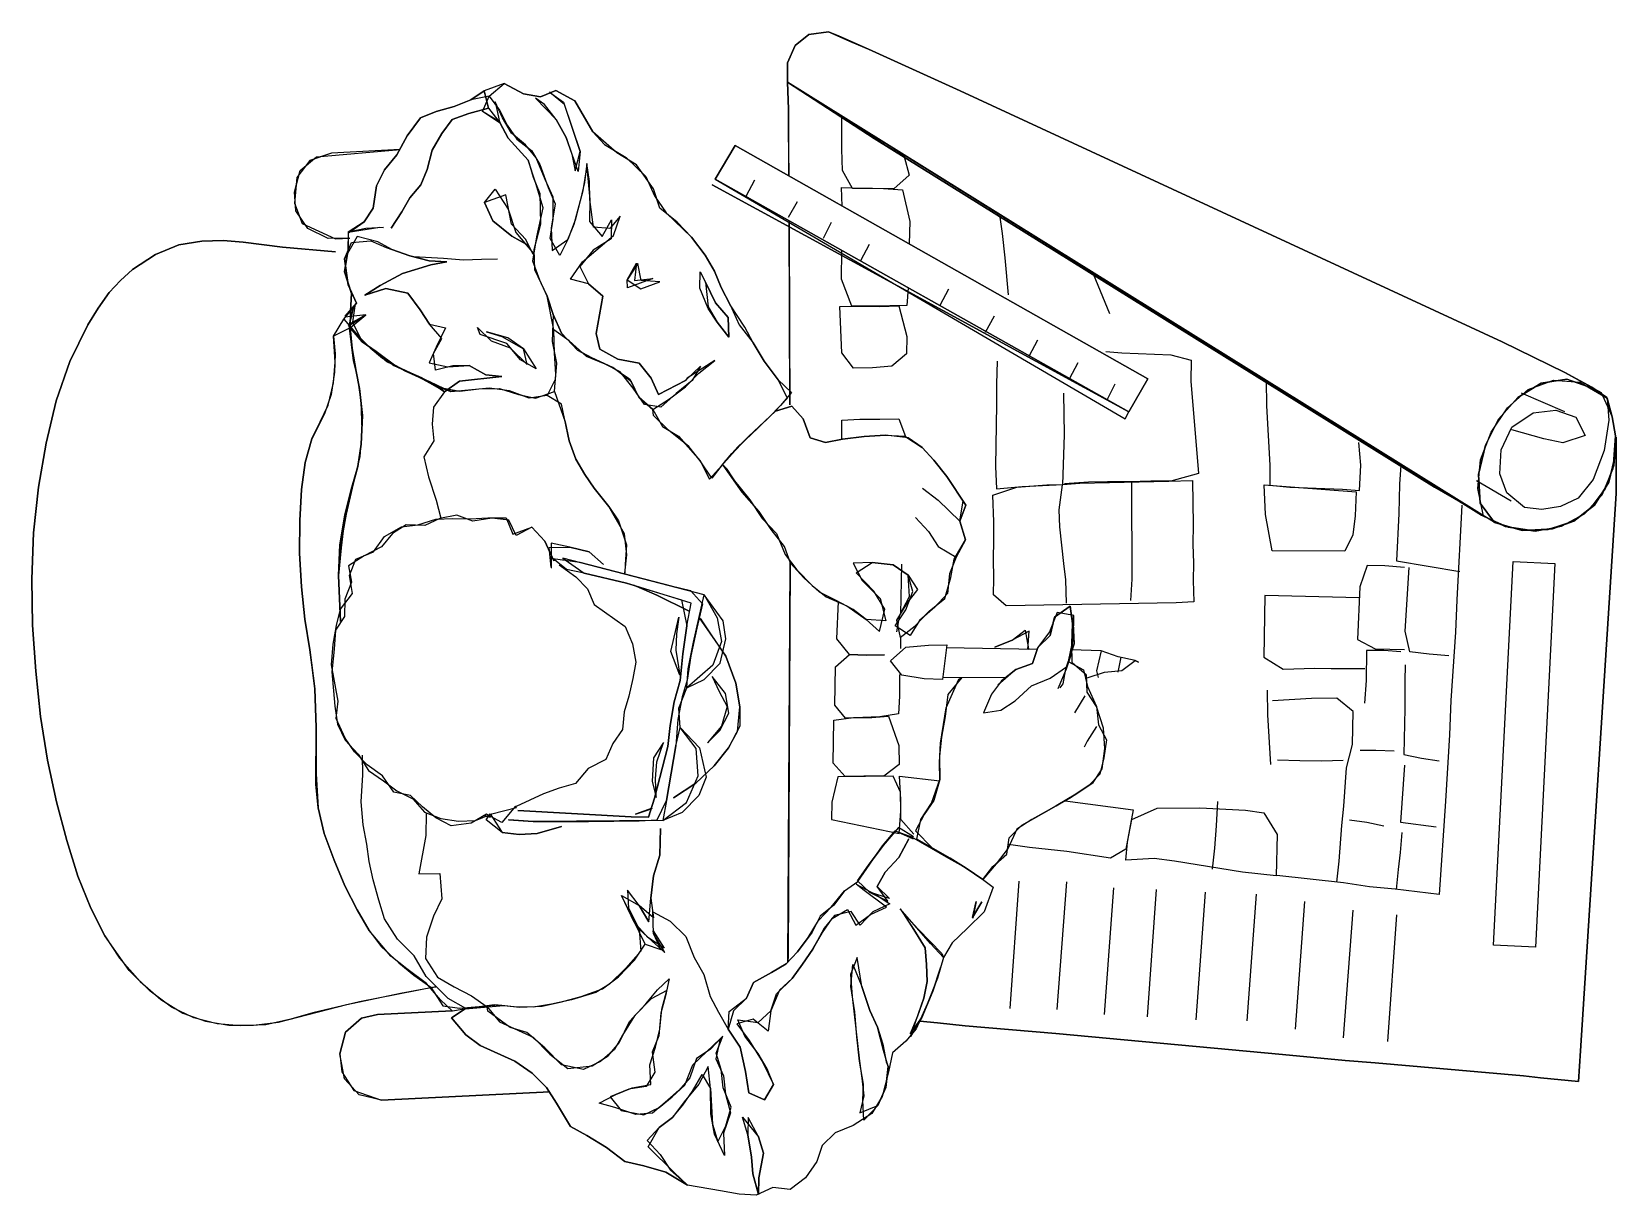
# Model space of a CAD drawing. Header units: metres. Extents: x 1905 to 1922.2, y 1773.7 to 1790.9.
# Drawn here: x 1907.102 to 1908.087, y 1774.151 to 1774.874 of the extents above; entities that cross this region are included whole.
import ezdxf

# ---------------------------------------------------------------- set-up
doc = ezdxf.new("R2010")
doc.units = ezdxf.units.M

# ---------------------------------------------------------------- blocks, each defined once
blk = doc.blocks.new('man_top_6')
for points in [[(-0.05942, 0.40205), (-0.04488, 0.39556), (-0.03464, 0.39127), (0.02232, 0.36539), (0.35934, 0.20932), (0.39827, 0.19019), (0.42082, 0.17794), (0.42765, 0.16264), (0.42959, 0.15099), (0.42997, 0.1404), (0.42555, 0.12219), (0.41672, 0.10783), (0.40378, 0.09801), (0.38789, 0.09264), (0.37166, 0.09221), (0.35442, 0.09703), (-0.08501, 0.37065), (-0.08482, 0.3826), (-0.08024, 0.39353), (-0.07175, 0.4004), (-0.05942, 0.40205), (-0.07175, 0.4004), (-0.08024, 0.39353), (-0.08482, 0.3826), (-0.08501, 0.37065), (0.34632, 0.10163), (0.3629, 0.09428), (0.37983, 0.0916), (0.39603, 0.09484), (0.41045, 0.10244), (0.42143, 0.11429), (0.4283, 0.13067), (0.42959, 0.15099), (0.42765, 0.16264), (0.42435, 0.17485), (0.41497, 0.18119), (0.39827, 0.19019), (0.35934, 0.20932), (0.02232, 0.36539), (-0.03464, 0.39127), (-0.05327, 0.39948)], [(-0.3366, 0.19923), (-0.3242, 0.19243), (-0.3124, 0.18708), (-0.30205, 0.18114), (-0.28862, 0.17872), (-0.27677, 0.18018), (-0.26385, 0.18038), (-0.25216, 0.17668), (-0.24154, 0.17424), (-0.22972, 0.17852), (-0.22893, 0.18902), (-0.22982, 0.20223), (-0.23013, 0.2168), (-0.23419, 0.23776), (-0.23883, 0.24773), (-0.24311, 0.25956), (-0.2408, 0.27464), (-0.23686, 0.29265), (-0.24136, 0.30777), (-0.24614, 0.32221), (-0.25849, 0.33582), (-0.26343, 0.34511), (-0.27437, 0.3525), (-0.27037, 0.36206), (-0.28182, 0.35963), (-0.29199, 0.35547), (-0.30324, 0.35256), (-0.31292, 0.3486), (-0.32129, 0.33725), (-0.3278, 0.32554), (-0.33531, 0.31625), (-0.34028, 0.30629), (-0.3425, 0.29238), (-0.34807, 0.28388), (-0.35793, 0.27758), (-0.35804, 0.26679), (-0.36026, 0.25288), (-0.35587, 0.2394), (-0.35646, 0.22842), (-0.35677, 0.21811), (-0.34921, 0.20933), (-0.34052, 0.20328), (-0.34921, 0.20933), (-0.35677, 0.21811), (-0.35646, 0.22842), (-0.35587, 0.2394), (-0.36026, 0.25288), (-0.35804, 0.26679), (-0.35773, 0.2771), (-0.34807, 0.28388), (-0.3425, 0.29238), (-0.34028, 0.30629), (-0.33531, 0.31625), (-0.3278, 0.32554), (-0.32129, 0.33725), (-0.31292, 0.3486), (-0.30324, 0.35256), (-0.29199, 0.35547), (-0.28182, 0.35963), (-0.27341, 0.36534), (-0.2707, 0.35457), (-0.26343, 0.34511), (-0.25849, 0.33582), (-0.24614, 0.32221), (-0.24295, 0.31165), (-0.23878, 0.30148), (-0.23834, 0.28243), (-0.24258, 0.26656), (-0.24209, 0.25432), (-0.23419, 0.23776), (-0.23059, 0.22623), (-0.23114, 0.2096), (-0.22841, 0.19602), (-0.22939, 0.186), (-0.23437, 0.17605), (-0.24553, 0.17431), (-0.25762, 0.17897), (-0.27017, 0.18062), (-0.29406, 0.17819), (-0.30674, 0.18431), (-0.33395, 0.19692)], [(-0.33589, 0.28038), (-0.34697, 0.27981), (-0.35793, 0.27758), (-0.34807, 0.28388), (-0.3425, 0.29238), (-0.34028, 0.30629), (-0.33531, 0.31625), (-0.3278, 0.32554), (-0.32129, 0.33725), (-0.31292, 0.3486), (-0.30324, 0.35256), (-0.29199, 0.35547), (-0.28182, 0.35963), (-0.27341, 0.36534), (-0.2707, 0.35457), (-0.28292, 0.35127), (-0.29328, 0.34759), (-0.29982, 0.33869), (-0.30576, 0.32834), (-0.30878, 0.31636), (-0.31278, 0.30681), (-0.31971, 0.29888), (-0.3246, 0.29009), (-0.33122, 0.28003), (-0.3246, 0.29009), (-0.31971, 0.29888), (-0.31278, 0.30681), (-0.30878, 0.31636), (-0.30576, 0.32834), (-0.29982, 0.33869), (-0.29328, 0.34759), (-0.28292, 0.35127), (-0.2707, 0.35457), (-0.27341, 0.36534), (-0.28182, 0.35963), (-0.29199, 0.35547), (-0.30324, 0.35256), (-0.31292, 0.3486), (-0.32129, 0.33725), (-0.3278, 0.32554), (-0.33531, 0.31625), (-0.34028, 0.30629), (-0.3425, 0.29238), (-0.34807, 0.28388), (-0.35793, 0.27758), (-0.33822, 0.28056)], [(-0.1686, 0.16735), (-0.16259, 0.1568), (-0.15272, 0.15066), (-0.13909, 0.13532), (-0.13336, 0.12409), (-0.12595, 0.13222), (-0.1195, 0.13995), (-0.11111, 0.14847), (-0.1033, 0.15563), (-0.09289, 0.16611), (-0.08498, 0.17444), (-0.09071, 0.18566), (-0.09946, 0.19735), (-0.10635, 0.20867), (-0.11148, 0.21844), (-0.12053, 0.23227), (-0.12606, 0.24301), (-0.13023, 0.25318), (-0.13604, 0.26324), (-0.14459, 0.27444), (-0.15351, 0.2838), (-0.16436, 0.29236), (-0.16815, 0.30438), (-0.17877, 0.31926), (-0.19088, 0.32674), (-0.20585, 0.33984), (-0.21709, 0.35899), (-0.2288, 0.3655), (-0.23849, 0.36154), (-0.2489, 0.3635), (-0.2611, 0.36981), (-0.27341, 0.36534), (-0.2707, 0.35457), (-0.26343, 0.34511), (-0.25849, 0.33582), (-0.24614, 0.32221), (-0.24295, 0.31165), (-0.23878, 0.30148), (-0.23834, 0.28243), (-0.24258, 0.26656), (-0.24209, 0.25432), (-0.23419, 0.23776), (-0.23059, 0.22623), (-0.22535, 0.2148), (-0.21535, 0.20419), (-0.20657, 0.19931), (-0.1934, 0.19339), (-0.18314, 0.18628), (-0.17741, 0.17505), (-0.1686, 0.16735), (-0.17741, 0.17505), (-0.18186, 0.18454), (-0.1934, 0.19339), (-0.20657, 0.19931), (-0.21535, 0.20419), (-0.22535, 0.2148), (-0.23059, 0.22623), (-0.23419, 0.23776), (-0.23883, 0.24773), (-0.24311, 0.25956), (-0.2408, 0.27464), (-0.23686, 0.29265), (-0.24136, 0.30777), (-0.24614, 0.32221), (-0.25849, 0.33582), (-0.26343, 0.34511), (-0.27437, 0.3525), (-0.27037, 0.36206), (-0.2611, 0.36981), (-0.2489, 0.3635), (-0.23849, 0.36154), (-0.2288, 0.3655), (-0.21709, 0.35899), (-0.20585, 0.33984), (-0.1987, 0.33202), (-0.18522, 0.32397), (-0.17298, 0.31202), (-0.16754, 0.30011), (-0.16036, 0.28948), (-0.14459, 0.27444), (-0.13604, 0.26324), (-0.13023, 0.25318), (-0.12606, 0.24301), (-0.12053, 0.23227), (-0.1149, 0.21987), (-0.10635, 0.20867), (-0.09946, 0.19735), (-0.09071, 0.18566), (-0.08239, 0.17776), (-0.08932, 0.16983), (-0.09645, 0.16239), (-0.10658, 0.15259), (-0.11565, 0.14435), (-0.12335, 0.13555), (-0.13191, 0.12469), (-0.13909, 0.13532), (-0.14616, 0.1443), (-0.15878, 0.15441), (-0.16818, 0.16356)], [(-0.24159, 0.36083), (-0.22875, 0.34743), (-0.22254, 0.3364), (-0.21886, 0.32603), (-0.21683, 0.31555), (-0.21382, 0.32753), (-0.22358, 0.3569), (-0.23288, 0.3644), (-0.22418, 0.35835), (-0.21382, 0.32753), (-0.21498, 0.31518), (-0.22254, 0.3364), (-0.22875, 0.34743), (-0.23602, 0.35689)], [(-0.08411, 0.31245), (-0.08439, 0.35394), (-0.08501, 0.37065), (-0.03109, 0.33561), (0.31712, 0.11908), (0.33489, 0.10883), (0.34632, 0.10163), (0.36105, 0.09465), (0.37613, 0.09235), (0.39051, 0.09314), (0.40378, 0.09801), (0.4145, 0.10636), (0.42335, 0.1179), (0.42867, 0.13252), (0.42999, 0.15002), (0.42867, 0.13252), (0.42335, 0.1179), (0.4145, 0.10636), (0.40378, 0.09801), (0.39051, 0.09314), (0.37613, 0.09235), (0.36105, 0.09465), (0.34632, 0.10163), (0.33489, 0.10883), (0.31712, 0.11908), (-0.03109, 0.33561), (-0.08501, 0.37065), (-0.08439, 0.35394), (-0.08419, 0.32858)], [(-0.14824, 0.1853), (-0.13889, 0.19422), (-0.14426, 0.18523), (-0.15401, 0.17728), (-0.16356, 0.16885), (-0.17378, 0.17032), (-0.18076, 0.18047), (-0.18891, 0.1907), (-0.19818, 0.19539), (-0.20978, 0.20025), (-0.22055, 0.20998), (-0.23013, 0.2168), (-0.23419, 0.23776), (-0.23883, 0.24773), (-0.24311, 0.25956), (-0.2408, 0.27464), (-0.23686, 0.29265), (-0.24136, 0.30777), (-0.24614, 0.32221), (-0.25849, 0.33582), (-0.26383, 0.34608), (-0.27437, 0.3525), (-0.27037, 0.36206), (-0.26398, 0.35336), (-0.25905, 0.34407), (-0.25314, 0.33518), (-0.24405, 0.32816), (-0.23883, 0.31955), (-0.23356, 0.30531), (-0.2294, 0.29514), (-0.23171, 0.28006), (-0.23111, 0.26616), (-0.22145, 0.27295), (-0.21744, 0.2825), (-0.21188, 0.30344), (-0.20966, 0.31736), (-0.20785, 0.29774), (-0.20793, 0.28414), (-0.20018, 0.27487), (-0.19424, 0.28522), (-0.19443, 0.27326), (-0.20575, 0.26637), (-0.21402, 0.2562), (-0.20849, 0.24545), (-0.19969, 0.23775), (-0.20377, 0.21459), (-0.20146, 0.20479), (-0.19043, 0.19856), (-0.177, 0.19614), (-0.16973, 0.18668), (-0.16508, 0.17671), (-0.14824, 0.1853), (-0.16508, 0.17671), (-0.16973, 0.18668), (-0.177, 0.19614), (-0.19043, 0.19856), (-0.20146, 0.20479), (-0.20377, 0.21459), (-0.19969, 0.23775), (-0.20849, 0.24545), (-0.21979, 0.24818), (-0.21239, 0.25912), (-0.19309, 0.27551), (-0.18891, 0.2874), (-0.19536, 0.27967), (-0.20538, 0.28066), (-0.20785, 0.29774), (-0.20794, 0.30901), (-0.20968, 0.32018), (-0.21104, 0.30831), (-0.21348, 0.2977), (-0.21678, 0.28504), (-0.22145, 0.27295), (-0.22642, 0.263), (-0.23243, 0.27354), (-0.23059, 0.28561), (-0.2305, 0.29921), (-0.23555, 0.31015), (-0.2411, 0.32371), (-0.24777, 0.33173), (-0.25638, 0.33894), (-0.262, 0.34852), (-0.26665, 0.35849), (-0.26383, 0.34608), (-0.25849, 0.33582), (-0.24614, 0.32221), (-0.24295, 0.31165), (-0.23878, 0.30148), (-0.23834, 0.28243), (-0.24258, 0.26656), (-0.24209, 0.25432), (-0.23419, 0.23776), (-0.23059, 0.22623), (-0.22535, 0.2148), (-0.21535, 0.20419), (-0.20657, 0.19931), (-0.1934, 0.19339), (-0.18314, 0.18628), (-0.17741, 0.17505), (-0.1686, 0.16735), (-0.15826, 0.17385), (-0.14831, 0.18131), (-0.13992, 0.18983), (-0.13017, 0.19779), (-0.14718, 0.18686)], [(-0.35693, 0.27375), (-0.37043, 0.27359), (-0.38312, 0.27971), (-0.39049, 0.29083), (-0.39127, 0.30238), (-0.38768, 0.31573), (-0.37765, 0.32436), (-0.32565, 0.32876), (-0.36833, 0.32648), (-0.38181, 0.32209), (-0.38988, 0.31143), (-0.39131, 0.29558), (-0.38664, 0.28279), (-0.36577, 0.27324)], [(0.13912, 0.18645), (0.12723, 0.16575), (-0.12991, 0.31042), (-0.11754, 0.33132), (0.13912, 0.18645), (-0.11754, 0.33132), (-0.12991, 0.31042), (0.12723, 0.16575)], [(0.12723, 0.16575), (-0.13183, 0.30681), (0.12723, 0.16575), (-0.12991, 0.31042), (0.12503, 0.16146)], [(-0.24304, 0.26354), (-0.24749, 0.27303), (-0.25641, 0.28238), (-0.25996, 0.30072), (-0.27324, 0.29585), (-0.26799, 0.28443), (-0.25626, 0.2751), (-0.24591, 0.26915), (-0.25626, 0.2751), (-0.26799, 0.28443), (-0.27324, 0.29585), (-0.2665, 0.30427), (-0.25853, 0.2917), (-0.25375, 0.27725), (-0.24276, 0.26422)], [(-0.08349, 0.17025), (-0.0839, 0.28454), (-0.08376, 0.21565)], [(-0.30357, -0.19145), (-0.35096, -0.20079), (-0.37986, -0.20754), (-0.39354, -0.21144), (-0.40906, -0.21497), (-0.4246, -0.21567), (-0.43928, -0.21433), (-0.45379, -0.21066), (-0.46784, -0.20397), (-0.48095, -0.19407), (-0.49407, -0.18135), (-0.50911, -0.1598), (-0.5179, -0.14247), (-0.52603, -0.12261), (-0.53282, -0.10051), (-0.53923, -0.07656), (-0.54479, -0.05056), (-0.54909, -0.02348), (-0.55213, 0.00468), (-0.55421, 0.03323), (-0.55463, 0.0619), (-0.55341, 0.09068), (-0.55033, 0.11908), (-0.5457, 0.14642), (-0.53949, 0.17271), (-0.53085, 0.19718), (-0.51976, 0.21981), (-0.51333, 0.23036), (-0.50651, 0.23994), (-0.49938, 0.24738), (-0.49205, 0.25434), (-0.47774, 0.26359), (-0.46321, 0.26954), (-0.44894, 0.27199), (-0.43554, 0.27239), (-0.42318, 0.27122), (-0.39877, 0.26821), (-0.3659, 0.26527), (-0.39877, 0.26821), (-0.42318, 0.27122), (-0.43554, 0.27239), (-0.44894, 0.27199), (-0.46321, 0.26954), (-0.47774, 0.26359), (-0.49205, 0.25434), (-0.49938, 0.24738), (-0.50651, 0.23994), (-0.51333, 0.23036), (-0.51976, 0.21981), (-0.53085, 0.19718), (-0.53949, 0.17271), (-0.5457, 0.14642), (-0.55033, 0.11908), (-0.55341, 0.09068), (-0.55463, 0.0619), (-0.55421, 0.03323), (-0.55213, 0.00468), (-0.54909, -0.02348), (-0.54479, -0.05056), (-0.53923, -0.07656), (-0.53282, -0.10051), (-0.52603, -0.12261), (-0.5179, -0.14247), (-0.50911, -0.1598), (-0.50006, -0.17362), (-0.48731, -0.18819), (-0.4743, -0.19926), (-0.46062, -0.2078), (-0.44668, -0.21284), (-0.43209, -0.21535), (-0.41683, -0.21532), (-0.4012, -0.21344), (-0.35882, -0.20231), (-0.32544, -0.19544), (-0.30759, -0.19209)], [(-0.3606, 0.22333), (-0.35387, 0.23174), (-0.35534, 0.22153), (-0.34921, 0.20933), (-0.34052, 0.20328), (-0.32966, 0.19472), (-0.30674, 0.18431), (-0.29804, 0.17826), (-0.28886, 0.18484), (-0.26235, 0.18778), (-0.27237, 0.18877), (-0.28272, 0.19471), (-0.29283, 0.19453), (-0.30359, 0.19182), (-0.30494, 0.20201), (-0.29977, 0.21148), (-0.30732, 0.22026), (-0.31322, 0.22916), (-0.32089, 0.23959), (-0.33452, 0.24249), (-0.3475, 0.23831), (-0.33813, 0.24441), (-0.32419, 0.25181), (-0.30665, 0.25729), (-0.29665, 0.25912), (-0.30764, 0.25972), (-0.31962, 0.26273), (-0.33082, 0.26662), (-0.33961, 0.27151), (-0.35227, 0.27481), (-0.36013, 0.26085), (-0.35805, 0.24473), (-0.35281, 0.23331), (-0.35974, 0.22538), (-0.35281, 0.23331), (-0.35805, 0.24473), (-0.36013, 0.26085), (-0.35584, 0.27109), (-0.34379, 0.27206), (-0.33424, 0.26805), (-0.31962, 0.26273), (-0.30764, 0.25972), (-0.29665, 0.25912), (-0.30665, 0.25729), (-0.32419, 0.25181), (-0.33813, 0.24441), (-0.3475, 0.23831), (-0.33452, 0.24249), (-0.32089, 0.23959), (-0.31322, 0.22916), (-0.30732, 0.22026), (-0.29739, 0.21811), (-0.30322, 0.20611), (-0.30771, 0.19635), (-0.29593, 0.19382), (-0.28272, 0.19471), (-0.27237, 0.18877), (-0.26235, 0.18778), (-0.28886, 0.18484), (-0.29804, 0.17826), (-0.30674, 0.18431), (-0.32966, 0.19472), (-0.34052, 0.20328), (-0.34921, 0.20933), (-0.35677, 0.21811), (-0.34702, 0.22606), (-0.36003, 0.2247)], [(-0.18461, 0.24788), (-0.17611, 0.24231), (-0.16429, 0.24659), (-0.17595, 0.24746), (-0.17798, 0.25794), (-0.18461, 0.24788), (-0.17866, 0.25823), (-0.17994, 0.24753), (-0.16858, 0.24879), (-0.18428, 0.24293)], [(-0.13591, 0.24633), (-0.13423, 0.23118), (-0.12861, 0.22161), (-0.12134, 0.21214), (-0.12183, 0.22438), (-0.12958, 0.23365), (-0.13591, 0.24633), (-0.12958, 0.23365), (-0.12183, 0.22438), (-0.12134, 0.21214), (-0.12861, 0.22161), (-0.13432, 0.23002), (-0.13947, 0.24261), (-0.13917, 0.25291)], [(-0.35736, 0.21957), (-0.35492, 0.23018), (-0.35736, 0.21957), (-0.34702, 0.22606), (-0.35805, 0.21985)], [(-0.18591, 0.06554), (-0.18478, 0.07703), (-0.18615, 0.09004), (-0.19591, 0.10697), (-0.20514, 0.11846), (-0.21084, 0.12687), (-0.21646, 0.13645), (-0.22053, 0.14778), (-0.22538, 0.17068), (-0.23437, 0.17605), (-0.24553, 0.17431), (-0.25762, 0.17897), (-0.27017, 0.18062), (-0.29406, 0.17819), (-0.30634, 0.18334), (-0.31718, 0.18908), (-0.32829, 0.19415), (-0.34052, 0.20328), (-0.34921, 0.20933), (-0.35677, 0.21811), (-0.36703, 0.21278), (-0.36597, 0.20191), (-0.36636, 0.19044), (-0.36858, 0.17652), (-0.37276, 0.16463), (-0.38051, 0.14902), (-0.38466, 0.13431), (-0.38686, 0.11758), (-0.38807, 0.09842), (-0.38819, 0.07801), (-0.38696, 0.05703), (-0.38495, 0.03693), (-0.38168, 0.01791), (-0.38495, 0.03693), (-0.38696, 0.05703), (-0.38819, 0.07801), (-0.38807, 0.09842), (-0.38686, 0.11758), (-0.38466, 0.13431), (-0.38051, 0.14902), (-0.37525, 0.15966), (-0.37047, 0.17009), (-0.36709, 0.18392), (-0.36612, 0.19676), (-0.36703, 0.21278), (-0.3606, 0.22333), (-0.35197, 0.21329), (-0.34433, 0.20568), (-0.3366, 0.19923), (-0.32264, 0.19137), (-0.3122, 0.1866), (-0.30117, 0.18037), (-0.28862, 0.17872), (-0.27677, 0.18018), (-0.26385, 0.18038), (-0.25216, 0.17668), (-0.24154, 0.17424), (-0.22972, 0.17852), (-0.22316, 0.15972), (-0.22053, 0.14778), (-0.21646, 0.13645), (-0.21084, 0.12687), (-0.20514, 0.11846), (-0.19591, 0.10697), (-0.19001, 0.09808), (-0.18503, 0.08315), (-0.18571, 0.071)], [(-0.35736, 0.21957), (-0.3554, 0.2051), (-0.35295, 0.19084), (-0.35092, 0.18036), (-0.34914, 0.16356), (-0.34977, 0.14577), (-0.35199, 0.13185), (-0.35492, 0.12104), (-0.35914, 0.10235), (-0.3611, 0.09194), (-0.36237, 0.08124), (-0.36388, 0.06422), (-0.36279, 0.03552), (-0.36388, 0.06422), (-0.36237, 0.08124), (-0.3611, 0.09194), (-0.35914, 0.10235), (-0.35698, 0.11228), (-0.35058, 0.13809), (-0.34935, 0.15442), (-0.34989, 0.1723), (-0.35185, 0.18676), (-0.35456, 0.19753), (-0.35736, 0.21957)], [(-0.27766, 0.21827), (-0.26914, 0.20988), (-0.25725, 0.2057), (-0.24677, 0.19529), (-0.24908, 0.20509), (-0.25866, 0.21191), (-0.272, 0.21549), (-0.26236, 0.21266), (-0.24908, 0.20509), (-0.24111, 0.19252), (-0.25078, 0.19817), (-0.25941, 0.20821), (-0.27588, 0.21391)], [(0.42454, 0.17437), (0.42765, 0.16264), (0.42959, 0.15099), (0.42997, 0.1404), (0.42555, 0.12219), (0.41672, 0.10783), (0.40378, 0.09801), (0.38789, 0.09264), (0.37166, 0.09221), (0.35442, 0.09703), (0.34548, 0.1092), (0.34446, 0.12688), (0.34888, 0.14509), (0.35691, 0.16139), (0.36895, 0.1748), (0.38346, 0.18356), (0.39938, 0.18612), (0.41585, 0.18042), (0.42454, 0.17437), (0.41585, 0.18042), (0.39938, 0.18612), (0.38346, 0.18356), (0.36895, 0.1748), (0.35691, 0.16139), (0.34888, 0.14509), (0.34446, 0.12688), (0.34548, 0.1092), (0.35442, 0.09703), (0.37166, 0.09221), (0.38789, 0.09264), (0.40378, 0.09801), (0.41672, 0.10783), (0.42555, 0.12219), (0.42997, 0.1404), (0.42959, 0.15099), (0.42765, 0.16264), (0.42435, 0.17485)], [(-0.12498, 0.13262), (-0.11859, 0.12392), (-0.10828, 0.11118), (-0.10071, 0.09958), (-0.09179, 0.09022), (-0.08643, 0.07715), (-0.07917, 0.06768), (-0.06957, 0.05804), (-0.06095, 0.05082), (-0.04799, 0.04539), (-0.03596, 0.03674), (-0.02784, 0.02932), (-0.02445, 0.04315), (-0.03134, 0.05446), (-0.04222, 0.06584), (-0.03236, 0.07214), (-0.01933, 0.07069), (-0.00995, 0.06435), (-0.00404, 0.05546), (-0.01078, 0.04705), (-0.0172, 0.0365), (-0.01498, 0.02554), (-0.00551, 0.0328), (0.00316, 0.04201), (0.01291, 0.04996), (0.01669, 0.06282), (0.01874, 0.0744), (0.02574, 0.08631), (0.02215, 0.09785), (0.02595, 0.10789), (0.01415, 0.12567), (0.006, 0.13591), (-0.00116, 0.14372), (-0.00986, 0.14978), (-0.02406, 0.15131), (-0.03727, 0.15043), (-0.05076, 0.14886), (-0.06124, 0.14683), (-0.07089, 0.14967), (-0.07516, 0.16149), (-0.08232, 0.16931), (-0.0924, 0.16631), (-0.10909, 0.15043), (-0.11747, 0.14191), (-0.12441, 0.13398), (-0.11747, 0.14191), (-0.10909, 0.15043), (-0.0924, 0.16631), (-0.08232, 0.16931), (-0.07516, 0.16149), (-0.07089, 0.14967), (-0.06124, 0.14683), (-0.05076, 0.14886), (-0.03727, 0.15043), (-0.02406, 0.15131), (-0.01191, 0.15063), (-0.00116, 0.14372), (0.006, 0.13591), (0.01415, 0.12567), (0.02595, 0.10789), (0.02215, 0.09785), (0.02574, 0.08631), (0.01999, 0.07548), (0.0157, 0.06524), (0.01454, 0.05289), (0.00664, 0.04456), (-0.00292, 0.03613), (-0.00877, 0.02695), (-0.01795, 0.0328), (-0.01133, 0.04286), (-0.00695, 0.05427), (-0.00995, 0.06435), (-0.01933, 0.07069), (-0.03236, 0.07214), (-0.04412, 0.07185), (-0.03859, 0.06111), (-0.02723, 0.04993), (-0.02381, 0.03606), (-0.03596, 0.03674), (-0.04418, 0.04299), (-0.05501, 0.04873), (-0.06496, 0.0537), (-0.07485, 0.06266), (-0.08309, 0.07173), (-0.08677, 0.0821), (-0.09511, 0.09282), (-0.10249, 0.10394), (-0.11308, 0.116), (-0.12234, 0.13031)], [(0.42999, 0.15002), (0.43017, 0.11504), (0.40789, -0.23111), (0.40669, -0.25027), (0.38315, -0.24803), (0.37245, -0.24675), (0.28035, -0.23865), (0.26168, -0.23725), (0.22278, -0.23338), (0.08176, -0.22043), (0.02555, -0.21573), (0.00833, -0.21373), (-0.00262, -0.21275), (0.00833, -0.21373), (0.02555, -0.21573), (0.08176, -0.22043), (0.22278, -0.23338), (0.26168, -0.23725), (0.28035, -0.23865), (0.37245, -0.24675), (0.38315, -0.24803), (0.40669, -0.25027), (0.40789, -0.23111), (0.43017, 0.11504), (0.42999, 0.15002)], [(-0.25403, -0.07912), (-0.26255, -0.08939), (-0.27201, -0.08422), (-0.28159, -0.08983), (-0.29392, -0.09149), (-0.30339, -0.08632), (-0.3118, -0.07958), (-0.31924, -0.07245), (-0.32966, -0.07049), (-0.33664, -0.06035), (-0.34622, -0.05352), (-0.35406, -0.04542), (-0.35976, -0.03701), (-0.3654, -0.02462), (-0.36413, -0.01392), (-0.3683, 0.00869), (-0.36733, 0.02153), (-0.36529, 0.03311), (-0.36265, 0.04323), (-0.35534, 0.05301), (-0.35708, 0.06417), (-0.35327, 0.07421), (-0.34214, 0.07877), (-0.33531, 0.08835), (-0.32477, 0.09437), (-0.31458, 0.09571), (-0.30352, 0.09911), (-0.29293, 0.09948), (-0.28215, 0.09938), (-0.27107, 0.09995), (-0.2598, 0.10004), (-0.25564, 0.08987), (-0.24381, 0.09415), (-0.23578, 0.08556), (-0.23014, 0.07317), (-0.23578, 0.08556), (-0.24381, 0.09415), (-0.25359, 0.08901), (-0.25804, 0.0985), (-0.26874, 0.09978), (-0.28038, 0.09784), (-0.29042, 0.10164), (-0.3009, 0.09961), (-0.31039, 0.09516), (-0.32186, 0.09556), (-0.33047, 0.09034), (-0.3372, 0.08192), (-0.34795, 0.0764), (-0.35781, 0.0701), (-0.35598, 0.0601), (-0.36007, 0.04938), (-0.36018, 0.03859), (-0.36575, 0.03009), (-0.36662, 0.01842), (-0.36816, 0.00422), (-0.36624, -0.01705), (-0.3645, -0.02821), (-0.35985, -0.03818), (-0.35181, -0.04677), (-0.34531, -0.05711), (-0.33593, -0.06345), (-0.32772, -0.0697), (-0.31777, -0.07467), (-0.31041, -0.08297), (-0.30037, -0.08678), (-0.28947, -0.08854), (-0.27888, -0.08816), (-0.26871, -0.084), (-0.25339, -0.07999)], [(-0.23185, 0.06907), (-0.23302, 0.0816), (-0.2201, 0.0818), (-0.20812, 0.07879), (-0.19931, 0.07108), (-0.20812, 0.07879), (-0.2201, 0.0818), (-0.23188, 0.08433), (-0.23185, 0.06907)], [(-0.2583, -0.08759), (-0.24302, -0.08875), (-0.22611, -0.08861), (-0.20852, -0.08876), (-0.17703, -0.08831), (-0.16596, -0.08773), (-0.16013, -0.07573), (-0.15428, -0.04167), (-0.15155, -0.03038), (-0.15253, -0.01834), (-0.14758, -0.00556), (-0.1467, 0.0061), (-0.14333, 0.02275), (-0.13667, 0.05206), (-0.22461, 0.07486), (-0.21122, 0.06564), (-0.18493, 0.05944), (-0.15074, 0.04912), (-0.1475, 0.03292), (-0.14998, 0.0155), (-0.15169, -0.00103), (-0.15528, -0.01437), (-0.15779, -0.02897), (-0.15923, -0.042), (-0.16753, -0.07424), (-0.17122, -0.08593), (-0.18201, -0.08582), (-0.2526, -0.08192), (-0.18201, -0.08582), (-0.17122, -0.08593), (-0.16753, -0.07424), (-0.15923, -0.042), (-0.15779, -0.02897), (-0.15528, -0.01437), (-0.15169, -0.00103), (-0.14998, 0.0155), (-0.1475, 0.03292), (-0.14479, 0.04703), (-0.18493, 0.05944), (-0.21122, 0.06564), (-0.22232, 0.06789), (-0.23073, 0.07462), (-0.214, 0.07242), (-0.15713, 0.05782), (-0.14515, 0.05481), (-0.13779, 0.04651), (-0.14127, 0.03151), (-0.14492, 0.01419), (-0.14722, -0.0009), (-0.15035, -0.01122), (-0.15305, -0.02534), (-0.15428, -0.04167), (-0.16013, -0.07573), (-0.16246, -0.088), (-0.24302, -0.08875), (-0.25819, -0.0876)], [(-0.23185, 0.06907), (-0.23146, 0.06904)], [(-0.08464, -0.17596), (-0.08328, 0.072), (-0.08452, -0.17202)], [(-0.18036, 0.0581), (-0.16602, 0.05192), (-0.14611, 0.04197), (-0.16602, 0.05192), (-0.17626, 0.05621)], [(0.03638, -0.12478), (0.04263, -0.11657), (0.05141, -0.10901), (0.05289, -0.0988), (0.0605, -0.09115), (0.08208, -0.07893), (0.09436, -0.07164), (0.10499, -0.06446), (0.11056, -0.05596), (0.11221, -0.04341), (0.11152, -0.03068), (0.10714, -0.01721), (0.10123, -0.00832), (0.10086, 0.00227), (0.09205, 0.00998), (0.09176, 0.02173), (0.09224, 0.03437), (0.0907, 0.04505), (0.08103, 0.03826), (0.07831, 0.02697), (0.07069, 0.01933), (0.06737, 0.00948), (0.057, 0.00581), (0.04802, -0.00126), (0.057, 0.00581), (0.06737, 0.00948), (0.07069, 0.01933), (0.07831, 0.02697), (0.08103, 0.03826), (0.0907, 0.04505), (0.09224, 0.03437), (0.09176, 0.02173), (0.08952, 0.01064), (0.09899, 0.00546), (0.1015, -0.00482), (0.10714, -0.01721), (0.10839, -0.02857), (0.11333, -0.03786), (0.11177, -0.04924), (0.10913, -0.05937), (0.102, -0.06682), (0.0904, -0.07439), (0.06689, -0.08741), (0.05751, -0.09351), (0.05216, -0.10531), (0.04486, -0.11509), (0.03638, -0.12478)], [(-0.13989, 0.03776), (-0.12334, 0.01397), (-0.11708, -0.00269), (-0.11444, -0.01744), (-0.11463, -0.0294), (-0.12152, -0.04296), (-0.13057, -0.05402), (-0.14195, -0.0649), (-0.15577, -0.07395), (-0.14195, -0.0649), (-0.13057, -0.05402), (-0.12152, -0.04296), (-0.11606, -0.03281), (-0.11444, -0.01744), (-0.11708, -0.00269), (-0.12334, 0.01397), (-0.1383, 0.03669)], [(0.06455, 0.01827), (0.06536, 0.02959), (0.05462, 0.02406), (0.04396, 0.01969), (0.05462, 0.02406), (0.06283, 0.03024), (0.06477, 0.0186)], [(-0.38168, 0.01791), (-0.37857, -0.00626), (-0.3778, -0.03026), (-0.37785, -0.05912), (-0.37662, -0.08011), (-0.37289, -0.09611), (-0.36663, -0.11278), (-0.36009, -0.12876), (-0.35229, -0.14366), (-0.3448, -0.15643), (-0.33734, -0.16638), (-0.32637, -0.17659), (-0.31708, -0.1841), (-0.30662, -0.19169), (-0.29904, -0.20329), (-0.28883, -0.20476), (-0.26426, -0.20262), (-0.25122, -0.20407), (-0.23733, -0.20347), (-0.2254, -0.20085), (-0.21318, -0.19754), (-0.1999, -0.19267), (-0.18996, -0.18521), (-0.18003, -0.17492), (-0.1734, -0.16486), (-0.18803, -0.13466), (-0.177, -0.14089), (-0.17118, -0.15095), (-0.16984, -0.13626), (-0.16811, -0.12254), (-0.16433, -0.10968), (-0.16378, -0.09306), (-0.16433, -0.10968), (-0.16811, -0.12254), (-0.16984, -0.13626), (-0.16819, -0.14859), (-0.177, -0.14089), (-0.18427, -0.13142), (-0.18369, -0.14249), (-0.17717, -0.15566), (-0.17609, -0.16935), (-0.18533, -0.17992), (-0.19546, -0.18972), (-0.20407, -0.19494), (-0.21919, -0.19944), (-0.23161, -0.20226), (-0.24277, -0.204), (-0.25472, -0.20381), (-0.26707, -0.20264), (-0.28105, -0.20441), (-0.29319, -0.20655), (-0.30063, -0.19942), (-0.30926, -0.18938), (-0.32148, -0.18024), (-0.33146, -0.17245), (-0.3448, -0.15643), (-0.35229, -0.14366), (-0.36009, -0.12876), (-0.36663, -0.11278), (-0.37289, -0.09611), (-0.37662, -0.08011), (-0.3781, -0.06544), (-0.3778, -0.03026), (-0.37857, -0.00626), (-0.38003, 0.00558)], [(0.13111, 0.01126), (0.13315, 0.0104)], [(0.02333, 0.00087), (0.01475, -0.00979), (0.01302, -0.02351), (0.01089, -0.03626), (0.00952, -0.04813), (0.00984, -0.0627), (0.00605, -0.07556), (0, -0.08426), (-0.00546, -0.09441), (0.00522, -0.1053), (0.01625, -0.11153), (0.02612, -0.11767), (0.03638, -0.12478), (0.02612, -0.11767), (0.01625, -0.11153), (-0.00444, -0.09965), (-0.00211, -0.08738), (0.00451, -0.07732), (0.00984, -0.0627), (0.00946, -0.05211), (0.01014, -0.03996), (0.01365, -0.01816), (0.02158, -0.00021)], [(-0.2733, -0.08516), (-0.26957, -0.08604)], [(-0.2698, -0.08391), (-0.2623, -0.09551), (-0.2516, -0.09678), (-0.24053, -0.09621), (-0.2254, -0.09171), (-0.24053, -0.09621), (-0.2516, -0.09678), (-0.2623, -0.09551), (-0.27228, -0.08772)], [(-0.16907, -0.08052), (-0.1793, -0.08415), (-0.17136, -0.08146)], [(-0.04222, -0.12755), (-0.02982, -0.13435), (-0.02132, -0.13992), (-0.03178, -0.14477), (-0.03968, -0.15309), (-0.04538, -0.14468), (-0.05566, -0.1472), (-0.06211, -0.15492), (-0.0692, -0.168), (-0.07554, -0.17738), (-0.08207, -0.18628), (-0.08989, -0.19344), (-0.09532, -0.20641), (-0.09697, -0.21896), (-0.10626, -0.21145), (-0.11635, -0.21445), (-0.10868, -0.22488), (-0.10031, -0.23842), (-0.09359, -0.25207), (-0.09925, -0.26174), (-0.109, -0.25725), (-0.11105, -0.24395), (-0.11438, -0.22891), (-0.12176, -0.2178), (-0.12117, -0.20681), (-0.11045, -0.19846), (-0.10596, -0.18871), (-0.09493, -0.1825), (-0.08584, -0.17708), (-0.07871, -0.16964), (-0.07217, -0.16074), (-0.06575, -0.15019), (-0.05784, -0.14187), (-0.04957, -0.13169), (-0.05611, -0.14059), (-0.0646, -0.14746), (-0.06958, -0.15741), (-0.07871, -0.16964), (-0.08584, -0.17708), (-0.09493, -0.1825), (-0.10596, -0.18871), (-0.11045, -0.19846), (-0.11855, -0.2063), (-0.12176, -0.2178), (-0.11438, -0.22891), (-0.11105, -0.24395), (-0.109, -0.25725), (-0.09925, -0.26174), (-0.09359, -0.25207), (-0.09756, -0.24238), (-0.10318, -0.23281), (-0.11152, -0.22209), (-0.11569, -0.21192), (-0.10314, -0.21357), (-0.09532, -0.20641), (-0.09171, -0.19588), (-0.08207, -0.18628), (-0.07554, -0.17738), (-0.0692, -0.168), (-0.06326, -0.15765), (-0.0572, -0.14896), (-0.04763, -0.14334), (-0.0425, -0.15311), (-0.03332, -0.14653), (-0.02334, -0.14188), (-0.03801, -0.13092)], [(-0.16832, -0.15656), (-0.16162, -0.16739), (-0.17169, -0.16077), (-0.18012, -0.15121), (-0.18803, -0.13466), (-0.177, -0.14089), (-0.17118, -0.15095), (-0.177, -0.14089), (-0.18427, -0.13142), (-0.18369, -0.14249), (-0.17717, -0.15566), (-0.16905, -0.16308), (-0.16112, -0.17001), (-0.16821, -0.15821)], [(0.01209, -0.17318), (0.00405, -0.16459), (-0.01498, -0.14298), (-0.00632, -0.15583), (0.00057, -0.16715), (0.00143, -0.17754), (0.00181, -0.18813), (-0.00015, -0.19855), (-0.00404, -0.20975), (-0.00862, -0.22067), (-0.00151, -0.21041), (0.00536, -0.19403), (0.01048, -0.17893), (0.00536, -0.19403), (-0.00151, -0.21041), (-0.00851, -0.22233), (-0.00015, -0.19855), (0.00181, -0.18813), (0.00143, -0.17754), (0.00057, -0.16715), (-0.00632, -0.15583), (-0.01262, -0.14597), (-0.0035, -0.15581), (0.0111, -0.17076)], [(0.03016, -0.14825), (0.03581, -0.13858), (0.03016, -0.14825), (0.03231, -0.13832), (0.03036, -0.14874)], [(-0.02235, -0.241), (-0.02535, -0.23092), (-0.02896, -0.21656), (-0.03381, -0.20611), (-0.03879, -0.19118), (-0.04165, -0.17313), (-0.04575, -0.18385), (-0.04466, -0.19754), (-0.04016, -0.23755), (-0.03862, -0.24822), (-0.03756, -0.2591), (-0.04, -0.26971), (-0.02886, -0.26515), (-0.0238, -0.25403), (-0.02235, -0.241), (-0.0238, -0.25403), (-0.02886, -0.26515), (-0.03753, -0.27436), (-0.03802, -0.26212), (-0.03772, -0.25181), (-0.04016, -0.23755), (-0.04184, -0.2224), (-0.04303, -0.20705), (-0.04559, -0.19114), (-0.04434, -0.17762), (-0.03879, -0.19118), (-0.03381, -0.20611), (-0.02896, -0.21656), (-0.02577, -0.22713), (-0.02354, -0.23809)], [(-0.27163, -0.20394), (-0.26388, -0.21321), (-0.24301, -0.22276), (-0.23252, -0.23317), (-0.22147, -0.24222), (-0.20632, -0.24054), (-0.19646, -0.23424), (-0.18953, -0.22631), (-0.18312, -0.21295), (-0.17291, -0.20198), (-0.16569, -0.19337), (-0.15836, -0.18641), (-0.1608, -0.19702), (-0.16373, -0.20783), (-0.16478, -0.22184), (-0.16907, -0.23208), (-0.16742, -0.2444), (-0.17279, -0.25339), (-0.18346, -0.25493), (-0.19509, -0.25969), (-0.18822, -0.26819), (-0.1741, -0.27089), (-0.16462, -0.26644), (-0.1566, -0.25977), (-0.14879, -0.25261), (-0.14384, -0.23984), (-0.12667, -0.22376), (-0.12948, -0.23623), (-0.12464, -0.24668), (-0.12338, -0.25804), (-0.12027, -0.26978), (-0.12474, -0.28235), (-0.12414, -0.29624), (-0.13018, -0.28288), (-0.13251, -0.27027), (-0.13274, -0.25452), (-0.1343, -0.24103), (-0.14005, -0.25186), (-0.14909, -0.26292), (-0.1564, -0.27269), (-0.16461, -0.27888), (-0.17203, -0.28701), (-0.16399, -0.29559), (-0.15769, -0.30545), (-0.14712, -0.3147), (-0.1606, -0.30664), (-0.17414, -0.30257), (-0.18592, -0.30005), (-0.19746, -0.2912), (-0.20957, -0.28372), (-0.21972, -0.27826), (-0.22849, -0.26375), (-0.23479, -0.25389), (-0.24351, -0.24502), (-0.25445, -0.23762), (-0.27601, -0.22779), (-0.2849, -0.22125), (-0.29373, -0.21073), (-0.28533, -0.20503), (-0.27163, -0.20394), (-0.28533, -0.20503), (-0.29373, -0.21073), (-0.2849, -0.22125), (-0.27601, -0.22779), (-0.25445, -0.23762), (-0.24351, -0.24502), (-0.23479, -0.25389), (-0.22849, -0.26375), (-0.21972, -0.27826), (-0.20957, -0.28372), (-0.19746, -0.2912), (-0.18592, -0.30005), (-0.17414, -0.30257), (-0.1606, -0.30664), (-0.14712, -0.3147), (-0.15545, -0.3068), (-0.17161, -0.29079), (-0.16461, -0.27888), (-0.1564, -0.27269), (-0.14995, -0.26496), (-0.1439, -0.25627), (-0.13796, -0.24592), (-0.13274, -0.25452), (-0.13159, -0.27667), (-0.12819, -0.28772), (-0.12322, -0.27777), (-0.12001, -0.26628), (-0.12497, -0.25417), (-0.12622, -0.24281), (-0.12922, -0.23273), (-0.12513, -0.222), (-0.13303, -0.23033), (-0.14144, -0.23603), (-0.14562, -0.24792), (-0.15255, -0.25585), (-0.16085, -0.26321), (-0.16886, -0.26988), (-0.17925, -0.27074), (-0.19231, -0.26647), (-0.20196, -0.26363), (-0.1917, -0.2583), (-0.18153, -0.25414), (-0.16988, -0.2522), (-0.17037, -0.23996), (-0.16696, -0.22895), (-0.16423, -0.21765), (-0.16307, -0.2053), (-0.15986, -0.19381), (-0.16963, -0.19894), (-0.18004, -0.20942), (-0.18752, -0.22153), (-0.19241, -0.23032), (-0.20119, -0.23787), (-0.21165, -0.24272), (-0.22528, -0.23982), (-0.23576, -0.22941), (-0.24701, -0.21988), (-0.25734, -0.21675), (-0.27112, -0.20656)], [(-0.23266, -0.25666), (-0.33725, -0.26191), (-0.35108, -0.25852), (-0.36019, -0.24868), (-0.36323, -0.23296), (-0.35965, -0.21962), (-0.34961, -0.21099), (-0.33982, -0.20867), (-0.29339, -0.20634), (-0.33982, -0.20867), (-0.34961, -0.21099), (-0.35965, -0.21962), (-0.36323, -0.23296), (-0.36198, -0.24432), (-0.3544, -0.25592), (-0.33725, -0.26191)], [(-0.10295, -0.32037), (-0.10265, -0.31006), (-0.09986, -0.29478), (-0.10285, -0.2847), (-0.10946, -0.2727), (-0.10957, -0.28349), (-0.10732, -0.29727), (-0.10646, -0.30766), (-0.10295, -0.32037), (-0.10646, -0.30766), (-0.10732, -0.29727), (-0.10957, -0.28349), (-0.11296, -0.27244), (-0.10285, -0.2847), (-0.09986, -0.29478), (-0.10265, -0.31006)]]:
    blk.add_lwpolyline(points, close=True)
for points in [[(-0.05121, 0.34886), (-0.02367, 0.3313), (-0.01244, 0.32459), (-0.00933, 0.31285), (-0.01888, 0.30442), (-0.032, 0.3047), (-0.04444, 0.3047), (-0.05065, 0.31573), (-0.05105, 0.32913), (-0.05121, 0.34886)], [(-0.10532, 0.30975), (-0.11078, 0.29959)], [(-0.07887, 0.29626), (-0.08453, 0.28659)], [(-0.05087, 0.29369), (-0.05144, 0.30522), (-0.03881, 0.30474), (-0.0252, 0.30466), (-0.01353, 0.30378), (-0.0089, 0.28419), (-0.00935, 0.27025)], [(0.04715, 0.28678), (0.0485, 0.27658), (0.05017, 0.26144), (0.05221, 0.23852)], [(-0.05778, 0.2834), (-0.06275, 0.27345)], [(-0.01, 0.24296), (-0.01072, 0.23199), (-0.02131, 0.23161), (-0.04502, 0.23151), (-0.05127, 0.24818), (-0.05112, 0.2661)], [(-0.03415, 0.26989), (-0.03961, 0.25974)], [(-0.26508, 0.26074), (-0.27519, 0.26056), (-0.28626, 0.25999), (-0.29861, 0.26115), (-0.31732, 0.26209)], [(0.10506, 0.25168), (0.11518, 0.22698)], [(-0.01302, 0.24466), (-0.01305, 0.2446)], [(0.01515, 0.24201), (0.00969, 0.23186)], [(-0.0523, 0.23136), (-0.03938, 0.23156), (-0.02743, 0.23136), (-0.01567, 0.23165), (-0.01075, 0.21274), (-0.01086, 0.20196), (-0.02013, 0.1942), (-0.03217, 0.19323), (-0.04393, 0.19294), (-0.0512, 0.20241), (-0.0523, 0.23136)], [(-0.29804, 0.17826), (-0.30674, 0.18431), (-0.32966, 0.19472), (-0.34052, 0.20328), (-0.34921, 0.20933), (-0.35677, 0.21811), (-0.3554, 0.2051), (-0.35295, 0.19084), (-0.35092, 0.18036), (-0.34914, 0.16356), (-0.34977, 0.14577), (-0.35199, 0.13185), (-0.35577, 0.119), (-0.36011, 0.10195), (-0.36316, 0.08317), (-0.36388, 0.06422), (-0.36279, 0.03552), (-0.36388, 0.06422), (-0.36316, 0.08317), (-0.36011, 0.10195), (-0.35577, 0.119), (-0.35199, 0.13185), (-0.34977, 0.14577), (-0.34914, 0.16356), (-0.35092, 0.18036), (-0.35295, 0.19084), (-0.3554, 0.2051), (-0.35736, 0.21957), (-0.34921, 0.20933), (-0.34052, 0.20328), (-0.32966, 0.19472), (-0.30674, 0.18431), (-0.29804, 0.17826), (-0.30486, 0.16868), (-0.30565, 0.15818), (-0.30479, 0.14778), (-0.31093, 0.13792), (-0.30811, 0.1255), (-0.30333, 0.11106), (-0.30033, 0.09972)], [(0.04347, 0.22533), (0.03801, 0.21518)], [(0.07051, 0.21039), (0.06505, 0.20024)], [(0.04535, 0.19726), (0.04498, 0.18297), (0.04498, 0.17053), (0.04442, 0.13185), (0.04502, 0.11795), (0.06084, 0.11935), (0.0863, 0.12072), (0.08721, 0.15163), (0.08681, 0.17748)], [(0.11294, 0.20344), (0.12295, 0.20245), (0.15338, 0.20134), (0.16604, 0.19804), (0.16576, 0.18492), (0.1706, 0.12752), (0.15334, 0.12272), (0.1409, 0.12271), (0.12749, 0.12231), (0.11388, 0.1224), (0.10213, 0.12211), (0.08726, 0.12111)], [(0.0955, 0.1963), (0.09004, 0.18615)], [(0.11845, 0.18308), (0.11347, 0.17312)], [(0.2125, 0.18539), (0.21272, 0.16965), (0.21487, 0.13264), (0.21487, 0.1202), (0.22722, 0.11904), (0.25999, 0.11775), (0.27049, 0.11696), (0.27143, 0.13261), (0.27015, 0.14679)], [(0.34768, 0.10106), (0.34404, 0.11823), (0.34584, 0.13593), (0.35231, 0.15328), (0.36259, 0.16823), (0.37542, 0.17971), (0.39112, 0.18557), (0.40746, 0.18434), (0.42454, 0.17437), (0.42563, 0.16068), (0.42257, 0.1419), (0.41582, 0.12386), (0.40648, 0.11213), (0.39554, 0.10708), (0.3839, 0.10514), (0.3732, 0.10641), (0.36214, 0.11546), (0.35787, 0.12728), (0.35852, 0.14225), (0.36521, 0.1563), (0.37855, 0.16516), (0.39253, 0.16692), (0.40511, 0.16245), (0.41083, 0.15123), (0.39688, 0.14664), (0.3851, 0.14917), (0.36532, 0.15465)], [(0.39808, 0.1658), (0.37126, 0.17744)], [(-0.0512, 0.14877), (-0.05105, 0.16062), (-0.03998, 0.16119), (-0.02754, 0.1612), (-0.01578, 0.16149), (-0.01155, 0.15049)], [(-0.02784, 0.02932), (-0.03596, 0.03674), (-0.04418, 0.04299), (-0.05501, 0.04873), (-0.06496, 0.0537), (-0.07485, 0.06266), (-0.08309, 0.07173), (-0.08677, 0.0821), (-0.09511, 0.09282), (-0.10249, 0.10394), (-0.11308, 0.116), (-0.12498, 0.13262)], [(0.29631, 0.13262), (0.29543, 0.12095), (0.295, 0.10267), (0.29348, 0.07321), (0.3329, 0.06673)], [(-0.00096, 0.11836), (0.00882, 0.11105), (0.02215, 0.09785), (0.02428, 0.1106)], [(0.16674, 0.12312), (0.16726, 0.09562), (0.16706, 0.08366), (0.16735, 0.07191), (0.16724, 0.06112), (0.16764, 0.04771), (0.15657, 0.04713), (0.05104, 0.04521), (0.04312, 0.05215), (0.04342, 0.06245), (0.04313, 0.07421), (0.04333, 0.08616), (0.04324, 0.09743), (0.04262, 0.11414), (0.05754, 0.11912), (0.07619, 0.12054), (0.0863, 0.12072), (0.09669, 0.12158), (0.15217, 0.1228), (0.16674, 0.12312)], [(0.08581, 0.12052), (0.0837, 0.10495), (0.08408, 0.09436), (0.08659, 0.07164), (0.08794, 0.06145), (0.08825, 0.04687)], [(0.12885, 0.12174), (0.12905, 0.06188), (0.12828, 0.04856)], [(0.21137, 0.12046), (0.26855, 0.11616), (0.26789, 0.10119), (0.26653, 0.08932), (0.26156, 0.07937), (0.21627, 0.07949), (0.2121, 0.1021), (0.21137, 0.12046)], [(0.36481, 0.11033), (0.34323, 0.12298)], [(-0.00538, 0.10015), (0.00266, 0.09157), (0.00876, 0.08219), (0.01999, 0.07548)], [(0.33412, 0.10795), (0.33109, 0.04903), (0.33028, 0.0289), (0.32732, -0.01359), (0.32643, -0.03488), (0.32404, -0.07601), (0.32013, -0.13415), (0.2927, -0.13068), (0.27685, -0.12925), (0.2606, -0.12686), (0.21916, -0.12233)], [(-0.22677, 0.07077), (-0.21653, 0.06342), (-0.20924, 0.05584), (-0.20512, 0.04615), (-0.18584, 0.03247), (-0.18126, 0.0217), (-0.17924, 0.01035), (-0.18102, 0.00019), (-0.18349, -0.01078), (-0.18641, -0.02066), (-0.1874, -0.03151), (-0.19339, -0.04015), (-0.19778, -0.05016), (-0.20883, -0.05587), (-0.21664, -0.06503), (-0.22679, -0.06807), (-0.23654, -0.07145), (-0.25362, -0.07932)], [(-0.01705, 0.02921), (-0.01509, 0.03963), (-0.00906, 0.05114), (-0.00995, 0.06435), (-0.01933, 0.07069), (-0.03236, 0.07214), (-0.04412, 0.07185)], [(-0.01409, 0.07112), (-0.01459, 0.04006)], [(0.29857, 0.06908), (0.28622, 0.07024), (0.27543, 0.07035), (0.27068, 0.05709), (0.26939, 0.02433), (0.28022, 0.01859), (0.2985, 0.01815)], [(0.32613, 0.0142), (0.31378, 0.01536), (0.30191, 0.01672), (0.29889, 0.02962), (0.30139, 0.0691)], [(0.35391, -0.16556), (0.36598, 0.07293), (0.39194, 0.07168), (0.37987, -0.16681), (0.35391, -0.16556)], [(-0.13667, 0.05206), (-0.12859, 0.03784), (-0.12594, 0.02308), (-0.13126, 0.00846), (-0.14758, -0.00556), (-0.13663, -0.00052), (-0.12671, 0.00976), (-0.12323, 0.02476), (-0.12498, 0.03592), (-0.13667, 0.05206)], [(0.27064, 0.05029), (0.21183, 0.05166), (0.21107, 0.01346), (0.22318, 0.00598), (0.24271, 0.00662), (0.25301, 0.00632), (0.27391, 0.00639)], [(-0.01538, 0.00265), (-0.01536, -0.01081), (-0.01596, -0.0218), (-0.0276, -0.02374), (-0.04878, -0.02449), (-0.05546, -0.01648), (-0.05507, 0.00743), (-0.04628, 0.01498), (-0.03598, 0.01468), (-0.02471, 0.01477), (-0.03598, 0.01468), (-0.04628, 0.01498), (-0.05423, 0.02473), (-0.0533, 0.04802)], [(0.08857, 0.00742), (0.09341, 0.02184), (0.09292, 0.03408), (0.0907, 0.04505), (0.08103, 0.03826), (0.07831, 0.02697), (0.07069, 0.01933), (0.06737, 0.00948), (0.057, 0.00581), (0.04802, -0.00126), (0.04177, -0.00948), (0.03691, -0.02108), (0.04758, -0.01954), (0.05648, -0.01364), (0.0668, -0.00432), (0.07842, 0.00044), (0.08857, 0.00742)], [(0.08333, -0.00603), (0.08848, 0.00625), (0.0918, 0.0161), (0.09279, 0.02611), (0.09308, 0.03924), (0.08266, 0.04119), (0.078, 0.0291), (0.07069, 0.01933), (0.06737, 0.00948), (0.057, 0.00581), (0.04571, -0.00391)], [(-0.1525, 0.03823), (-0.15397, 0.02801), (-0.15427, 0.01771), (-0.15191, 0.00227), (-0.15738, 0.017), (-0.1525, 0.03823)], [(0.01402, 0.02101), (0.01147, -0.00039), (0, 0), (-0.01392, 0.00222), (-0.02098, 0.0112), (-0.01143, 0.01964), (0.00275, 0.02092), (0.01402, 0.02101)], [(-0.01474, 0.02521), (-0.01468, 0.01882)], [(0.06998, 0.01814), (0.01379, 0.01926)], [(0.10129, 0.00056), (0.11202, 0.00401), (0.1229, 0.00507), (0.13111, 0.01126), (0.12049, 0.0137), (0.10997, 0.01731), (0.09131, 0.01796)], [(0.10997, 0.01731), (0.10715, 0.00485), (0.10826, 0.00078)], [(0.12234, 0.01333), (0.12047, 0.00408)], [(0.29627, 0.01668), (0.28577, 0.01747), (0.27498, 0.01757), (0.27474, -0.00118), (0.27369, -0.01519)], [(-0.13179, 0.00146), (-0.12734, -0.00802), (-0.12241, -0.01731), (-0.12591, -0.02949), (-0.13466, -0.03986), (-0.12705, -0.03222), (-0.12131, -0.02139), (-0.12344, -0.00926), (-0.13179, 0.00146)], [(0.01165, 0.001), (0.05, 0.00075)], [(0.08809, 0.00722), (0.08613, -0.00319), (0.0843, -0.00564)], [(0.29896, 0.00873), (0.29865, -0.00157), (0.29879, -0.01848), (0.29805, -0.04706), (0.30915, -0.0493), (0.32005, -0.05106)], [(0.00946, -0.05211), (0.01014, -0.03996), (0.01365, -0.01816), (0.02158, -0.00021)], [(0.21328, -0.00712), (0.2133, -0.02238), (0.2152, -0.05327)], [(0.09989, -0.01056), (0.09347, -0.02111)], [(0.25642, -0.12631), (0.25787, -0.11327), (0.25953, -0.0911), (0.26089, -0.07924), (0.26245, -0.05541), (0.26612, -0.0409), (0.26674, -0.0203), (0.25656, -0.01202), (0.24082, -0.01225), (0.21654, -0.0137)], [(-0.05616, -0.02582), (-0.04383, -0.02416), (-0.03256, -0.02407), (-0.02216, -0.02321), (-0.0158, -0.04153), (-0.01551, -0.05328), (-0.02497, -0.06055), (-0.03741, -0.06056), (-0.04917, -0.06084), (-0.05652, -0.05255), (-0.05616, -0.02582)], [(-0.16246, -0.088), (-0.14778, -0.0769), (-0.14043, -0.06032), (-0.14173, -0.04332), (-0.15155, -0.03038), (-0.1396, -0.04301), (-0.13556, -0.06115), (-0.13994, -0.07256), (-0.15035, -0.08304), (-0.16246, -0.088)], [(0.10714, -0.02965), (0.10129, -0.03883), (0.09937, -0.04244)], [(-0.30953, -0.08374), (-0.30962, -0.09735), (-0.31399, -0.12119), (-0.30107, -0.12099), (-0.29968, -0.13682), (-0.30494, -0.14746), (-0.3092, -0.16051), (-0.30997, -0.17383), (-0.30239, -0.18544), (-0.29204, -0.19138), (-0.28121, -0.19712), (-0.27163, -0.20394), (-0.28484, -0.20483), (-0.29587, -0.1986), (-0.30939, -0.18491), (-0.31688, -0.17214), (-0.32737, -0.16173), (-0.33534, -0.14916), (-0.33893, -0.13762), (-0.34244, -0.12492), (-0.34486, -0.11347), (-0.3464, -0.1028), (-0.34854, -0.09067), (-0.34982, -0.07649), (-0.34879, -0.05967), (-0.34908, -0.04751)], [(-0.16656, -0.07384), (-0.16685, -0.06209), (-0.16606, -0.05158), (-0.16188, -0.03969), (-0.16822, -0.04907), (-0.16907, -0.06356), (-0.16656, -0.07384)], [(0.29211, -0.04497), (0.28063, -0.04458), (0.27101, -0.04456)], [(0.21965, -0.05032), (0.23345, -0.05089), (0.24706, -0.05097), (0.26047, -0.05057)], [(0.29849, -0.05367), (0.29606, -0.08916), (0.31814, -0.09199)], [(-0.01545, -0.09624), (-0.0144, -0.08224), (-0.01469, -0.07048), (-0.01934, -0.06051), (-0.05364, -0.06098), (-0.0574, -0.07665), (-0.05751, -0.08744), (-0.01545, -0.09624)], [(-0.00635, -0.09653), (-0.01455, -0.08739), (-0.01456, -0.07495), (-0.01535, -0.06057), (0.0097, -0.06337)], [(0.10499, -0.06446), (0.09436, -0.07164), (0.08208, -0.07893), (0.0605, -0.09115), (0.05289, -0.0988)], [(0.08767, -0.07588), (0.13001, -0.08136), (0.12535, -0.10589), (0.11577, -0.11151), (0.08862, -0.10735), (0.06557, -0.10491), (0.05234, -0.10296)], [(0.18225, -0.07637), (0.18159, -0.09134), (0.18054, -0.10535), (0.17909, -0.11838)], [(0.1253, -0.11269), (0.12638, -0.10151), (0.12908, -0.08739), (0.14487, -0.08037), (0.1714, -0.08025), (0.19969, -0.08167), (0.21107, -0.08323), (0.21944, -0.09677), (0.21868, -0.12253), (0.19796, -0.12027), (0.15553, -0.11332), (0.14298, -0.11168), (0.1253, -0.11269)], [(0.28578, -0.09167), (0.27516, -0.08923), (0.26446, -0.08795)], [(-0.14712, -0.3147), (-0.1606, -0.30664), (-0.17414, -0.30257), (-0.18592, -0.30005), (-0.19746, -0.2912), (-0.20957, -0.28372), (-0.21972, -0.27826), (-0.22849, -0.26375), (-0.23479, -0.25389), (-0.24351, -0.24502), (-0.25445, -0.23762), (-0.27601, -0.22779), (-0.2849, -0.22125), (-0.29373, -0.21073), (-0.28533, -0.20503), (-0.26124, -0.20308), (-0.25122, -0.20407), (-0.23733, -0.20347), (-0.2254, -0.20085), (-0.21318, -0.19754), (-0.1999, -0.19267), (-0.18996, -0.18521), (-0.18003, -0.17492), (-0.1734, -0.16486), (-0.16356, -0.16818), (-0.16821, -0.15821), (-0.16861, -0.1448), (-0.15778, -0.15055), (-0.14817, -0.16019), (-0.14282, -0.17326), (-0.13681, -0.18381), (-0.13291, -0.19748), (-0.12777, -0.20725), (-0.12176, -0.2178), (-0.12117, -0.20681), (-0.11045, -0.19846), (-0.10596, -0.18871), (-0.09493, -0.1825), (-0.08584, -0.17708), (-0.07871, -0.16964), (-0.07217, -0.16074), (-0.06575, -0.15019), (-0.05784, -0.14187), (-0.04957, -0.13169), (-0.04116, -0.12599), (-0.02589, -0.1039), (-0.0179, -0.09441), (-0.00786, -0.09822), (0.01509, -0.11144), (0.02456, -0.11662), (0.03462, -0.12324), (0.04283, -0.12949), (0.03722, -0.14479), (0.02681, -0.15528), (0.01746, -0.16419), (0.01209, -0.17318), (0.0083, -0.18604), (0.00192, -0.20222), (-0.00485, -0.21744), (-0.0113, -0.22517), (-0.0196, -0.23252), (-0.02213, -0.2443), (-0.02609, -0.25949), (-0.03251, -0.27004), (-0.04412, -0.27762), (-0.05525, -0.28218), (-0.06335, -0.29002), (-0.06668, -0.29986), (-0.07379, -0.31012), (-0.08325, -0.31739), (-0.09395, -0.31612), (-0.10441, -0.32096), (-0.11491, -0.32017), (-0.12649, -0.31813), (-0.14712, -0.3147)], [(-0.00669, -0.09831), (-0.01587, -0.09245), (-0.0254, -0.1037), (-0.03454, -0.11593), (-0.04136, -0.12551), (-0.03392, -0.13264), (-0.0226, -0.13818), (-0.02918, -0.129), (-0.0243, -0.12022), (-0.01563, -0.11101), (-0.0096, -0.0995), (-0.01563, -0.11101), (-0.0243, -0.12022), (-0.02918, -0.129), (-0.02154, -0.13662), (-0.03392, -0.13264), (-0.04136, -0.12551), (-0.03454, -0.11593), (-0.0254, -0.1037), (-0.0179, -0.09441), (-0.00678, -0.09947)], [(0.29698, -0.09556), (0.29582, -0.10791), (0.29455, -0.11862), (0.29338, -0.13097)], [(0.05884, -0.12577), (0.05335, -0.20492)], [(0.08838, -0.12611), (0.08242, -0.20546)], [(0.11767, -0.12996), (0.11199, -0.20862)], [(0.14411, -0.13101), (0.13863, -0.21016)], [(0.17474, -0.1326), (0.16877, -0.21195)], [(0.20633, -0.13381), (0.20065, -0.21247)], [(0.23649, -0.13842), (0.23053, -0.21777)], [(0.26637, -0.14372), (0.2604, -0.22307)], [(0.29361, -0.14671), (0.28792, -0.22538)]]:
    blk.add_lwpolyline(points)

msp = doc.modelspace()

# ---------------------------------------------------------------- block references
msp.add_blockref('man_top_6', (1907.65711, 1774.47174))

doc.saveas('drawing.dxf')
